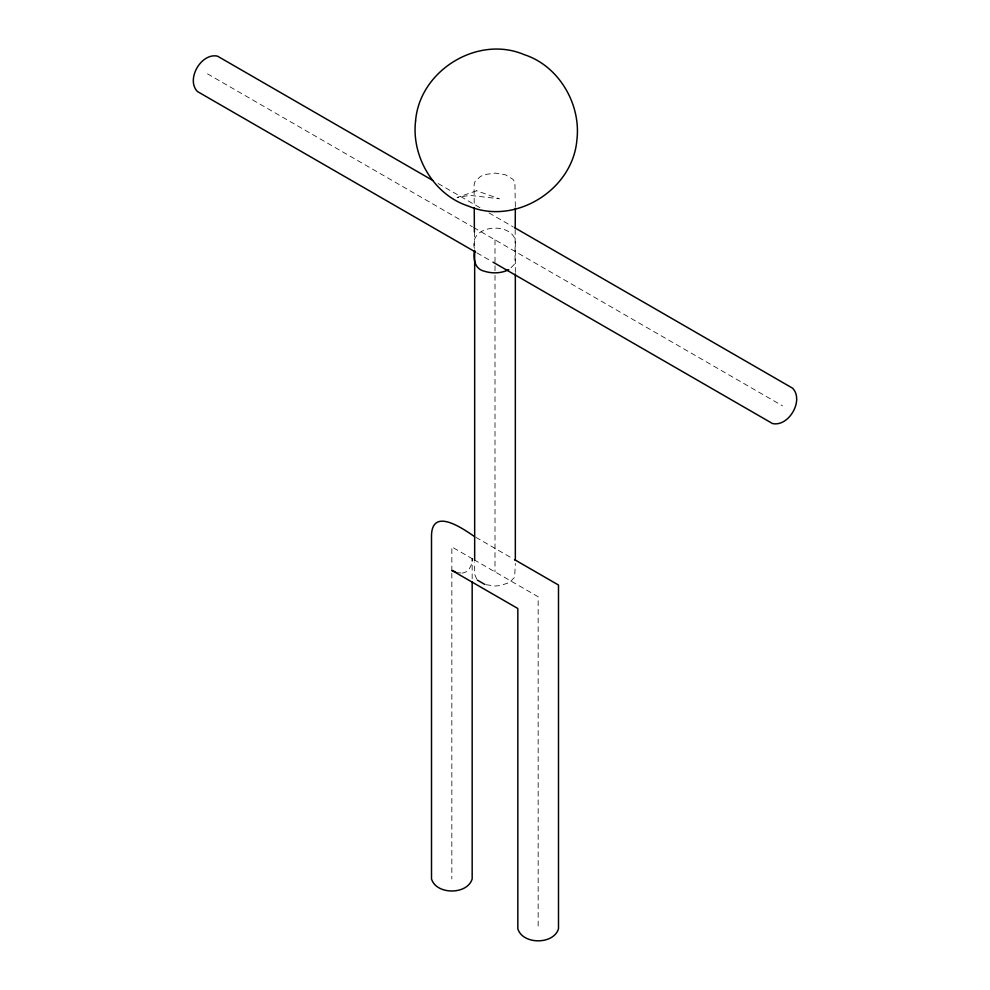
<?xml version="1.0" encoding="UTF-8"?>
<svg xmlns="http://www.w3.org/2000/svg" width="990" height="990" viewBox="0 0 990 990"><rect width="100%" height="100%" fill="white"/><g stroke="black" fill="none" stroke-linecap="round" stroke-linejoin="round"><path stroke-width="0.74" stroke-dasharray="4.95 3.71" d="M515.196 229.494L514.998 261.496L514.194 264.503L509.862 268.872M515.345 206.638L514.887 182.21L512.931 179.301L505.531 174.834L495.26 173.101L484.853 174.562L480.496 176.406L474.928 181.69L474.111 184.771L474.235 206.106M461.996 573.123C469.05 572.393 472.292 565.005 472.168 558.657L472.168 578.68M457.095 572.641L460.771 573M486.065 584.706L495 585.993L500.259 585.597L509.38 582.553L514.639 577.294L515.332 563.471M438.149 183.546L480.942 208.259M488.973 212.887L513.043 226.784M207.479 73.842L472.267 226.722M473.604 227.49L782.521 405.838M476.957 252.896L491.671 261.397M475.831 537.298L513.167 558.855M472.762 559.004L451.836 546.925L451.836 571.626M474.074 559.758L538.164 596.76L538.164 928.756M476.722 579.175L474.668 574.25L474.668 561.936M474.396 232.006L474.507 248.775M515.332 272.423L515.332 240.087C509.937 221.018 467.218 225.25 474.668 249.319M495 239.84L495 273.859M495 275.406L495 571.836M451.836 573.173L451.836 878.922M476.648 190.785L457.12 197.517L469.792 195.352L499.319 198.792L476.648 190.785"/><path stroke-width="1.49" d="M515.208 227.972L515.332 208.172M508.761 269.664C501.237 273.45 492.253 273.735 484.296 271.198C474.606 269.008 473.01 258.699 474.519 250.297M455.784 572.072L451.836 570.401L517.832 608.504L517.832 928.756C522.596 944.844 553.732 944.844 558.496 928.756L558.496 585.028L514.503 559.622M484.84 584.422L477.39 580.128M432.803 180.465L217.503 56.158C201.205 52.544 185.65 79.509 197.468 91.538L475.621 252.128M514.379 227.552L792.532 388.154C804.35 400.17 788.795 427.148 772.497 423.534L493.008 262.164M474.507 536.531C463.79 529.328 432.432 506.694 431.504 535.182L431.504 878.922C436.268 895.01 467.404 895.01 472.168 878.922L472.168 581.749M474.247 207.628L474.396 232.006M515.332 273.958L515.332 560.389M474.668 250.866L474.668 560.389M415.577 120.941C411.308 156.544 433.707 194.869 468.245 206.019C514.726 225.93 572.888 190.167 576.91 139.739C581.179 104.136 558.781 65.798 524.242 54.66C477.762 34.737 419.599 70.5 415.577 120.941"/></g></svg>
